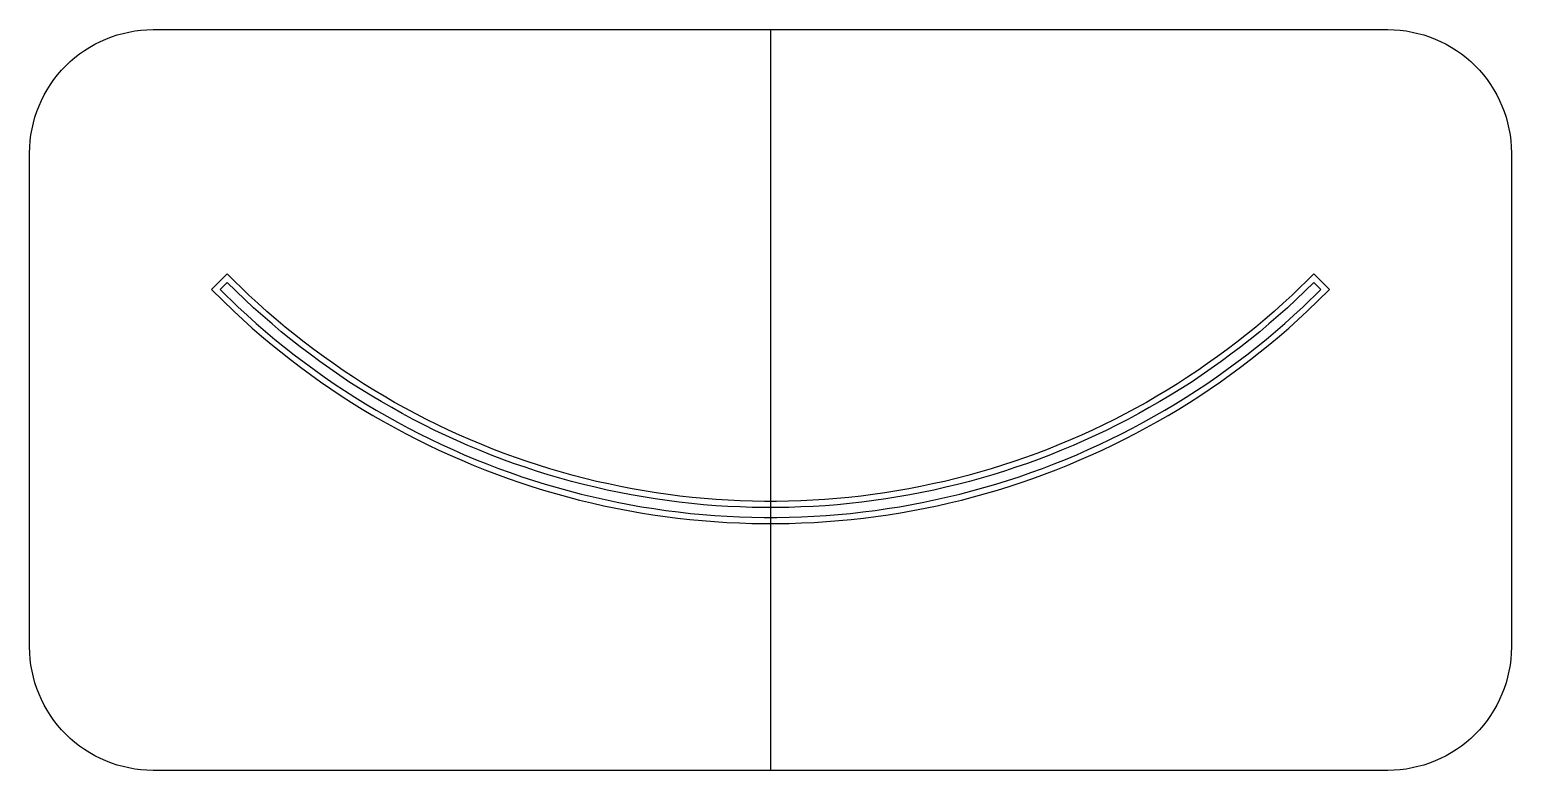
# Model space of a CAD drawing. Header units: millimetres. Extents: x -60 to 60, y 20 to 80.
import ezdxf

# ---------------------------------------------------------------- set-up
doc = ezdxf.new("R2010")
doc.units = ezdxf.units.MM
doc.layers.get('0').update_dxf_attribs({"linetype": 'CONTINUOUS'})

msp = doc.modelspace()

# ---------------------------------------------------------------- linework, layer by layer
msp.add_line((0, 79.5), (0, 19.5))
msp.add_lwpolyline([(-50, 79.5), (50, 79.5, -0.414214), (60, 69.5), (60, 29.5, -0.414214), (50, 19.5), (-50, 19.5, -0.414214), (-60, 29.5), (-60, 69.5, -0.414214)], format="xyb", close=True)
for points in [[(-41.52, 57.34), (-42.24, 58), (-44.01, 59.71), (-45.28, 58.44), (-43.47, 56.69), (-42.73, 56.01), (-41.98, 55.33), (-41.22, 54.67), (-40.45, 54.03), (-39.66, 53.39), (-38.87, 52.77), (-38.07, 52.16), (-37.26, 51.56), (-36.44, 50.97), (-35.61, 50.4), (-34.77, 49.84), (-33.92, 49.3), (-33.06, 48.77), (-32.2, 48.25), (-31.33, 47.75), (-30.44, 47.26), (-29.56, 46.78), (-28.66, 46.32), (-27.76, 45.87), (-26.85, 45.44), (-25.93, 45.02), (-25.01, 44.62), (-24.08, 44.23), (-23.14, 43.85), (-22.2, 43.49), (-21.25, 43.15), (-20.3, 42.82), (-19.34, 42.5), (-18.38, 42.2), (-17.41, 41.92), (-16.44, 41.65), (-15.47, 41.4), (-14.49, 41.16), (-13.5, 40.94), (-12.52, 40.73), (-11.53, 40.54), (-10.53, 40.37), (-9.54, 40.21), (-8.54, 40.06), (-7.54, 39.94), (-6.54, 39.82), (-5.54, 39.73), (-4.53, 39.65), (-3.53, 39.58), (-2.52, 39.54), (-1.51, 39.5), (-0.5, 39.49), (0.5, 39.49), (1.51, 39.5), (2.52, 39.54), (3.53, 39.58), (4.53, 39.65), (5.54, 39.73), (6.54, 39.82), (7.54, 39.94), (8.54, 40.06), (9.54, 40.21), (10.53, 40.37), (11.53, 40.54), (12.52, 40.73), (13.5, 40.94), (14.49, 41.16), (15.47, 41.4), (16.44, 41.65), (17.41, 41.92), (18.38, 42.2), (19.34, 42.5), (20.3, 42.82), (21.25, 43.15), (22.2, 43.49), (23.14, 43.85), (24.08, 44.23), (25.01, 44.62), (25.93, 45.02), (26.85, 45.44), (27.76, 45.87), (28.66, 46.32), (29.56, 46.78), (30.44, 47.26), (31.33, 47.75), (32.2, 48.25), (33.06, 48.77), (33.92, 49.3), (34.77, 49.84), (35.61, 50.4), (36.44, 50.97), (37.26, 51.56), (38.07, 52.16), (38.87, 52.77), (39.66, 53.39), (40.45, 54.03), (41.22, 54.67), (41.98, 55.33), (42.73, 56.01), (43.47, 56.69), (45.28, 58.44), (44.01, 59.71), (42.24, 58), (41.52, 57.34), (40.79, 56.68), (40.05, 56.04), (39.3, 55.41), (38.54, 54.8), (37.77, 54.19), (36.99, 53.6), (36.2, 53.02), (35.4, 52.45), (34.6, 51.89), (33.78, 51.35), (32.96, 50.82), (32.13, 50.31), (31.29, 49.8), (30.44, 49.31), (29.58, 48.84), (28.72, 48.37), (27.85, 47.93), (26.97, 47.49), (26.09, 47.07), (25.2, 46.66), (24.3, 46.27), (23.39, 45.89), (22.49, 45.53), (21.57, 45.18), (20.65, 44.84), (19.72, 44.52), (18.79, 44.22), (17.86, 43.93), (16.92, 43.65), (15.98, 43.39), (15.03, 43.14), (14.08, 42.91), (13.12, 42.7), (12.16, 42.5), (11.2, 42.31), (10.24, 42.14), (9.27, 41.99), (8.3, 41.85), (7.33, 41.72), (6.35, 41.61), (5.38, 41.52), (4.4, 41.44), (3.43, 41.38), (2.45, 41.33), (1.47, 41.3), (0.49, 41.29), (-0.49, 41.29), (-1.47, 41.3), (-2.45, 41.33), (-3.43, 41.38), (-4.4, 41.44), (-5.38, 41.52), (-6.35, 41.61), (-7.33, 41.72), (-8.3, 41.85), (-9.27, 41.99), (-10.24, 42.14), (-11.2, 42.31), (-12.16, 42.5), (-13.12, 42.7), (-14.08, 42.91), (-15.03, 43.14), (-15.98, 43.39), (-16.92, 43.65), (-17.86, 43.93), (-18.79, 44.22), (-19.72, 44.52), (-20.65, 44.84), (-21.57, 45.18), (-22.49, 45.53), (-23.39, 45.89), (-24.3, 46.27), (-25.2, 46.66), (-26.09, 47.07), (-26.97, 47.49), (-27.85, 47.93), (-28.72, 48.37), (-29.58, 48.84), (-30.44, 49.31), (-31.29, 49.8), (-32.13, 50.31), (-32.96, 50.82), (-33.78, 51.35), (-34.6, 51.89), (-35.4, 52.45), (-36.2, 53.02), (-36.99, 53.6), (-37.77, 54.19), (-38.54, 54.8), (-39.3, 55.41), (-40.05, 56.04), (-40.79, 56.68)], [(44, 59.01), (42.58, 57.64), (41.86, 56.97), (41.12, 56.31), (40.37, 55.66), (39.62, 55.03), (38.85, 54.41), (38.08, 53.8), (37.29, 53.2), (36.5, 52.61), (35.69, 52.04), (34.88, 51.48), (34.06, 50.93), (33.23, 50.4), (32.39, 49.88), (31.54, 49.37), (30.68, 48.88), (29.82, 48.4), (28.95, 47.93), (28.07, 47.48), (27.19, 47.04), (26.3, 46.62), (25.4, 46.21), (24.5, 45.81), (23.58, 45.43), (22.67, 45.06), (21.75, 44.71), (20.82, 44.37), (19.88, 44.05), (18.95, 43.74), (18, 43.45), (17.06, 43.17), (16.11, 42.91), (15.15, 42.66), (14.19, 42.43), (13.23, 42.21), (12.26, 42.01), (11.29, 41.82), (10.32, 41.65), (9.34, 41.49), (8.37, 41.35), (7.39, 41.23), (6.41, 41.12), (5.42, 41.02), (4.44, 40.94), (3.45, 40.88), (2.47, 40.84), (1.48, 40.8), (0.49, 40.79), (-0.49, 40.79), (-1.48, 40.8), (-2.47, 40.84), (-3.45, 40.88), (-4.44, 40.94), (-5.42, 41.02), (-6.41, 41.12), (-7.39, 41.23), (-8.37, 41.35), (-9.34, 41.49), (-10.32, 41.65), (-11.29, 41.82), (-12.26, 42.01), (-13.23, 42.21), (-14.19, 42.43), (-15.15, 42.66), (-16.11, 42.91), (-17.06, 43.17), (-18, 43.45), (-18.95, 43.74), (-19.88, 44.05), (-20.82, 44.37), (-21.75, 44.71), (-22.67, 45.06), (-23.58, 45.43), (-24.5, 45.81), (-25.4, 46.21), (-26.3, 46.62), (-27.19, 47.04), (-28.07, 47.48), (-28.95, 47.93), (-29.82, 48.4), (-30.68, 48.88), (-31.54, 49.37), (-32.39, 49.88), (-33.23, 50.4), (-34.06, 50.93), (-34.88, 51.48), (-35.69, 52.04), (-36.5, 52.61), (-37.29, 53.2), (-38.08, 53.8), (-38.85, 54.41), (-39.62, 55.03), (-40.37, 55.66), (-41.12, 56.31), (-41.86, 56.97), (-42.58, 57.64), (-44, 59.01), (-44.57, 58.45), (-43.13, 57.05), (-42.39, 56.38), (-41.65, 55.71), (-40.89, 55.05), (-40.13, 54.41), (-39.35, 53.78), (-38.57, 53.16), (-37.77, 52.56), (-36.96, 51.96), (-36.15, 51.38), (-35.33, 50.82), (-34.49, 50.26), (-33.65, 49.72), (-32.8, 49.2), (-31.94, 48.68), (-31.08, 48.18), (-30.2, 47.7), (-29.32, 47.22), (-28.43, 46.77), (-27.54, 46.32), (-26.64, 45.89), (-25.73, 45.48), (-24.81, 45.07), (-23.89, 44.69), (-22.96, 44.32), (-22.03, 43.96), (-21.09, 43.62), (-20.14, 43.29), (-19.19, 42.98), (-18.24, 42.68), (-17.28, 42.4), (-16.31, 42.13), (-15.34, 41.88), (-14.37, 41.65), (-13.4, 41.43), (-12.42, 41.22), (-11.44, 41.03), (-10.45, 40.86), (-9.46, 40.7), (-8.47, 40.56), (-7.48, 40.43), (-6.49, 40.32), (-5.49, 40.23), (-4.5, 40.15), (-3.5, 40.08), (-2.5, 40.04), (-1.5, 40), (-0.5, 39.99), (0.5, 39.99), (1.5, 40), (2.5, 40.04), (3.5, 40.08), (4.5, 40.15), (5.49, 40.23), (6.49, 40.32), (7.48, 40.43), (8.47, 40.56), (9.46, 40.7), (10.45, 40.86), (11.44, 41.03), (12.42, 41.22), (13.4, 41.43), (14.37, 41.65), (15.34, 41.88), (16.31, 42.13), (17.28, 42.4), (18.24, 42.68), (19.19, 42.98), (20.14, 43.29), (21.09, 43.62), (22.03, 43.96), (22.96, 44.32), (23.89, 44.69), (24.81, 45.07), (25.73, 45.48), (26.64, 45.89), (27.54, 46.32), (28.43, 46.77), (29.32, 47.22), (30.2, 47.7), (31.08, 48.18), (31.94, 48.68), (32.8, 49.2), (33.65, 49.72), (34.49, 50.26), (35.33, 50.82), (36.15, 51.38), (36.96, 51.96), (37.77, 52.56), (38.57, 53.16), (39.35, 53.78), (40.13, 54.41), (40.89, 55.05), (41.65, 55.71), (42.39, 56.38), (43.13, 57.05), (44.57, 58.45)], [(43.13, 57.05), (44.57, 58.45), (44, 59.01), (42.58, 57.64), (41.86, 56.97), (41.12, 56.31), (40.37, 55.66), (39.62, 55.03), (38.85, 54.41), (38.08, 53.8), (37.29, 53.2), (36.5, 52.61), (35.69, 52.04), (34.88, 51.48), (34.06, 50.93), (33.23, 50.4), (32.39, 49.88), (31.54, 49.37), (30.68, 48.88), (29.82, 48.4), (28.95, 47.93), (28.07, 47.48), (27.19, 47.04), (26.3, 46.62), (25.4, 46.21), (24.5, 45.81), (23.58, 45.43), (22.67, 45.06), (21.75, 44.71), (20.82, 44.37), (19.88, 44.05), (18.95, 43.74), (18, 43.45), (17.06, 43.17), (16.11, 42.91), (15.15, 42.66), (14.19, 42.43), (13.23, 42.21), (12.26, 42.01), (11.29, 41.82), (10.32, 41.65), (9.34, 41.49), (8.37, 41.35), (7.39, 41.23), (6.41, 41.12), (5.42, 41.02), (4.44, 40.94), (3.45, 40.88), (2.47, 40.84), (1.48, 40.8), (0.49, 40.79), (-0.49, 40.79), (-1.48, 40.8), (-2.47, 40.84), (-3.45, 40.88), (-4.44, 40.94), (-5.42, 41.02), (-6.41, 41.12), (-7.39, 41.23), (-8.37, 41.35), (-9.34, 41.49), (-10.32, 41.65), (-11.29, 41.82), (-12.26, 42.01), (-13.23, 42.21), (-14.19, 42.43), (-15.15, 42.66), (-16.11, 42.91), (-17.06, 43.17), (-18, 43.45), (-18.95, 43.74), (-19.88, 44.05), (-20.82, 44.37), (-21.75, 44.71), (-22.67, 45.06), (-23.58, 45.43), (-24.5, 45.81), (-25.4, 46.21), (-26.3, 46.62), (-27.19, 47.04), (-28.07, 47.48), (-28.95, 47.93), (-29.82, 48.4), (-30.68, 48.88), (-31.54, 49.37), (-32.39, 49.88), (-33.23, 50.4), (-34.06, 50.93), (-34.88, 51.48), (-35.69, 52.04), (-36.5, 52.61), (-37.29, 53.2), (-38.08, 53.8), (-38.85, 54.41), (-39.62, 55.03), (-40.37, 55.66), (-41.12, 56.31), (-41.86, 56.97), (-42.58, 57.64), (-44, 59.01), (-44.57, 58.45), (-43.13, 57.05), (-42.39, 56.38), (-41.65, 55.71), (-40.89, 55.05), (-40.13, 54.41), (-39.35, 53.78), (-38.57, 53.16), (-37.77, 52.56), (-36.96, 51.96), (-36.15, 51.38), (-35.33, 50.82), (-34.49, 50.26), (-33.65, 49.72), (-32.8, 49.2), (-31.94, 48.68), (-31.08, 48.18), (-30.2, 47.7), (-29.32, 47.22), (-28.43, 46.77), (-27.54, 46.32), (-26.64, 45.89), (-25.73, 45.48), (-24.81, 45.07), (-23.89, 44.69), (-22.96, 44.32), (-22.03, 43.96), (-21.09, 43.62), (-20.14, 43.29), (-19.19, 42.98), (-18.24, 42.68), (-17.28, 42.4), (-16.31, 42.13), (-15.34, 41.88), (-14.37, 41.65), (-13.4, 41.43), (-12.42, 41.22), (-11.44, 41.03), (-10.45, 40.86), (-9.46, 40.7), (-8.47, 40.56), (-7.48, 40.43), (-6.49, 40.32), (-5.49, 40.23), (-4.5, 40.15), (-3.5, 40.08), (-2.5, 40.04), (-1.5, 40), (-0.5, 39.99), (0.5, 39.99), (1.5, 40), (2.5, 40.04), (3.5, 40.08), (4.5, 40.15), (5.49, 40.23), (6.49, 40.32), (7.48, 40.43), (8.47, 40.56), (9.46, 40.7), (10.45, 40.86), (11.44, 41.03), (12.42, 41.22), (13.4, 41.43), (14.37, 41.65), (15.34, 41.88), (16.31, 42.13), (17.28, 42.4), (18.24, 42.68), (19.19, 42.98), (20.14, 43.29), (21.09, 43.62), (22.03, 43.96), (22.96, 44.32), (23.89, 44.69), (24.81, 45.07), (25.73, 45.48), (26.64, 45.89), (27.54, 46.32), (28.43, 46.77), (29.32, 47.22), (30.2, 47.7), (31.08, 48.18), (31.94, 48.68), (32.8, 49.2), (33.65, 49.72), (34.49, 50.26), (35.33, 50.82), (36.15, 51.38), (36.96, 51.96), (37.77, 52.56), (38.57, 53.16), (39.35, 53.78), (40.13, 54.41), (40.89, 55.05), (41.65, 55.71), (42.39, 56.38)]]:
    msp.add_lwpolyline(points, close=True)

doc.saveas('drawing.dxf')
